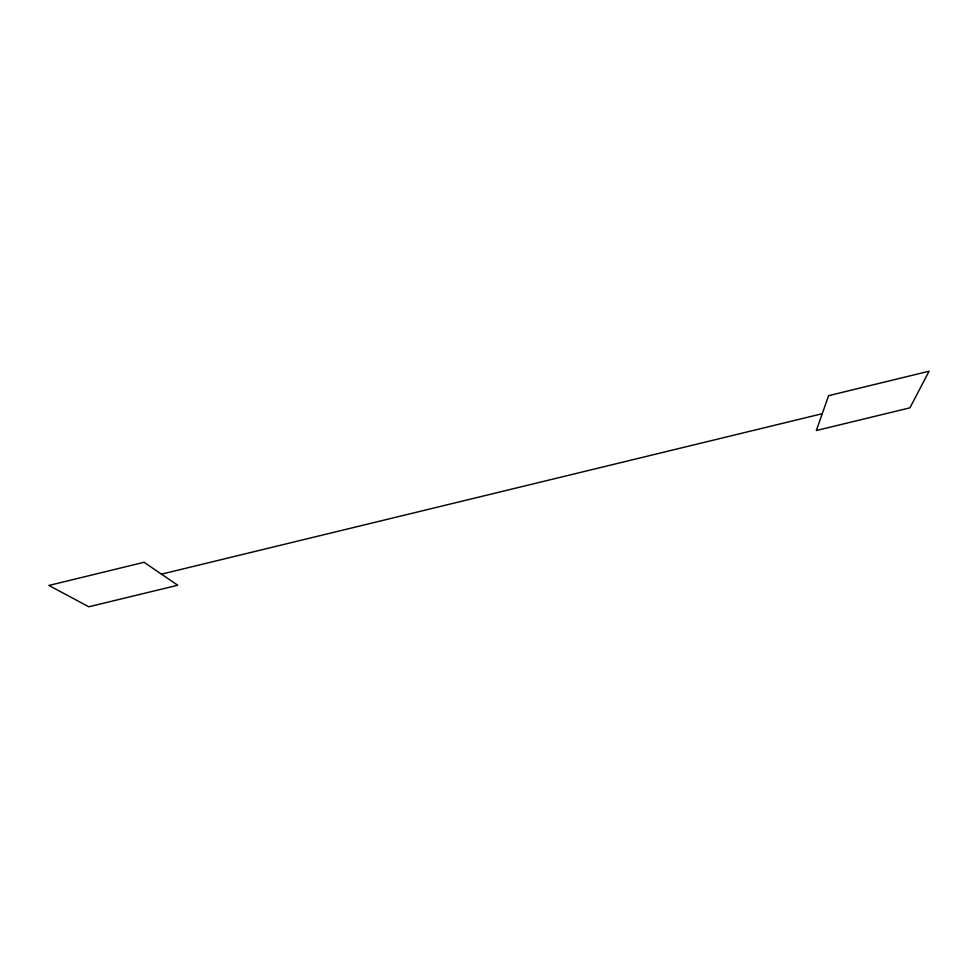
<?xml version="1.0" encoding="UTF-8"?>
<svg xmlns="http://www.w3.org/2000/svg" width="978" height="978" viewBox="0 0 978 978"><rect width="100%" height="100%" fill="white"/><g stroke="black" fill="none" stroke-linecap="round" stroke-linejoin="round"><path stroke-width="1.47" d="M161.48 574.159L822.253 413.706M828.598 395.674L816.324 430.516L909.919 407.838L929.1 371.212L828.598 395.674M144.059 562.289L48.9 585.443L88.802 606.788L177.739 585.235L144.059 562.289"/></g></svg>
